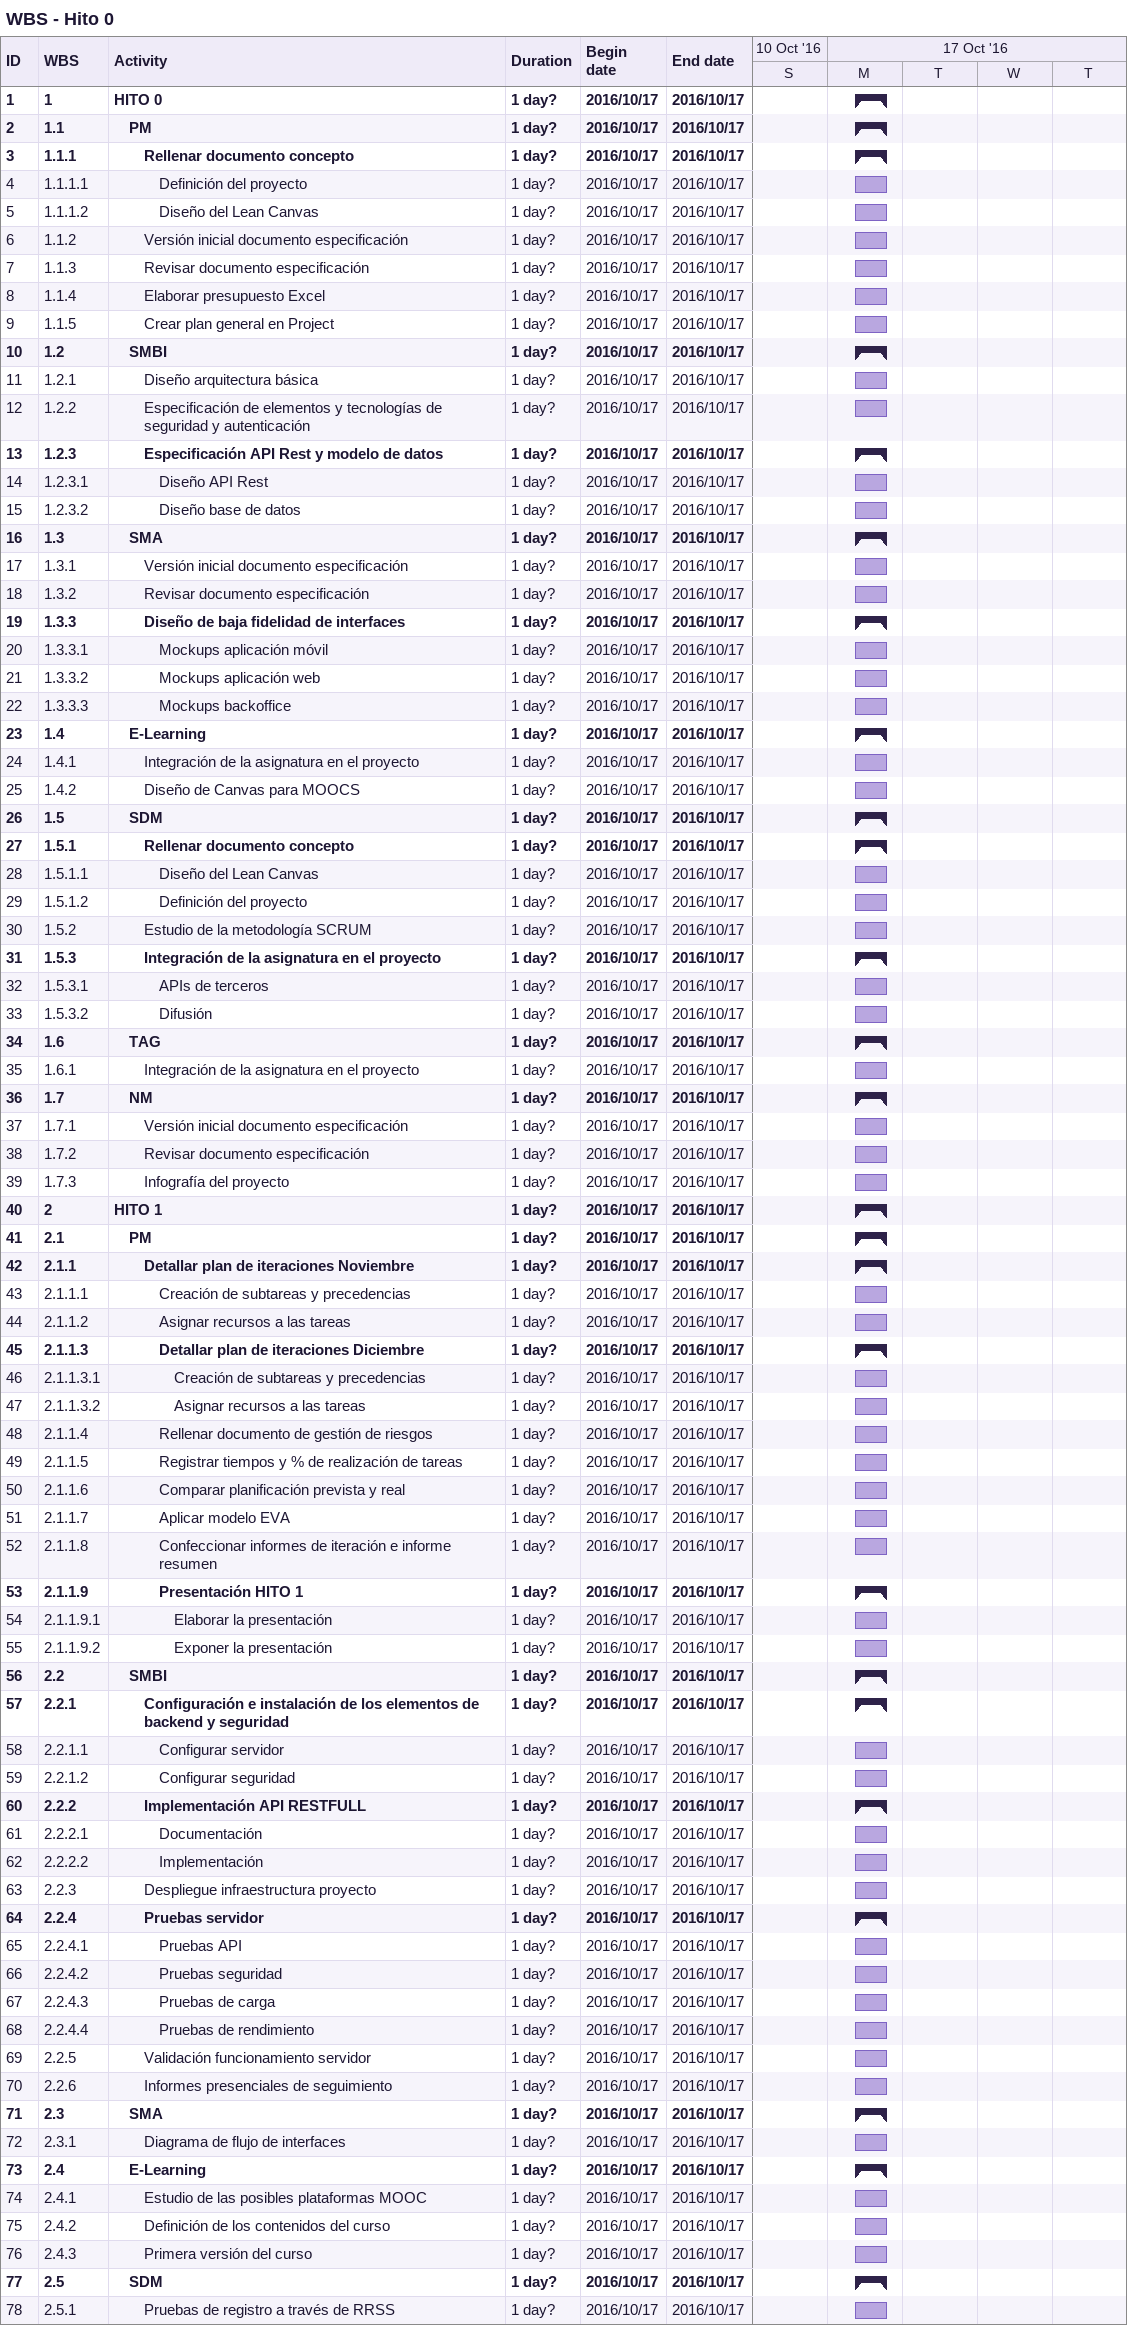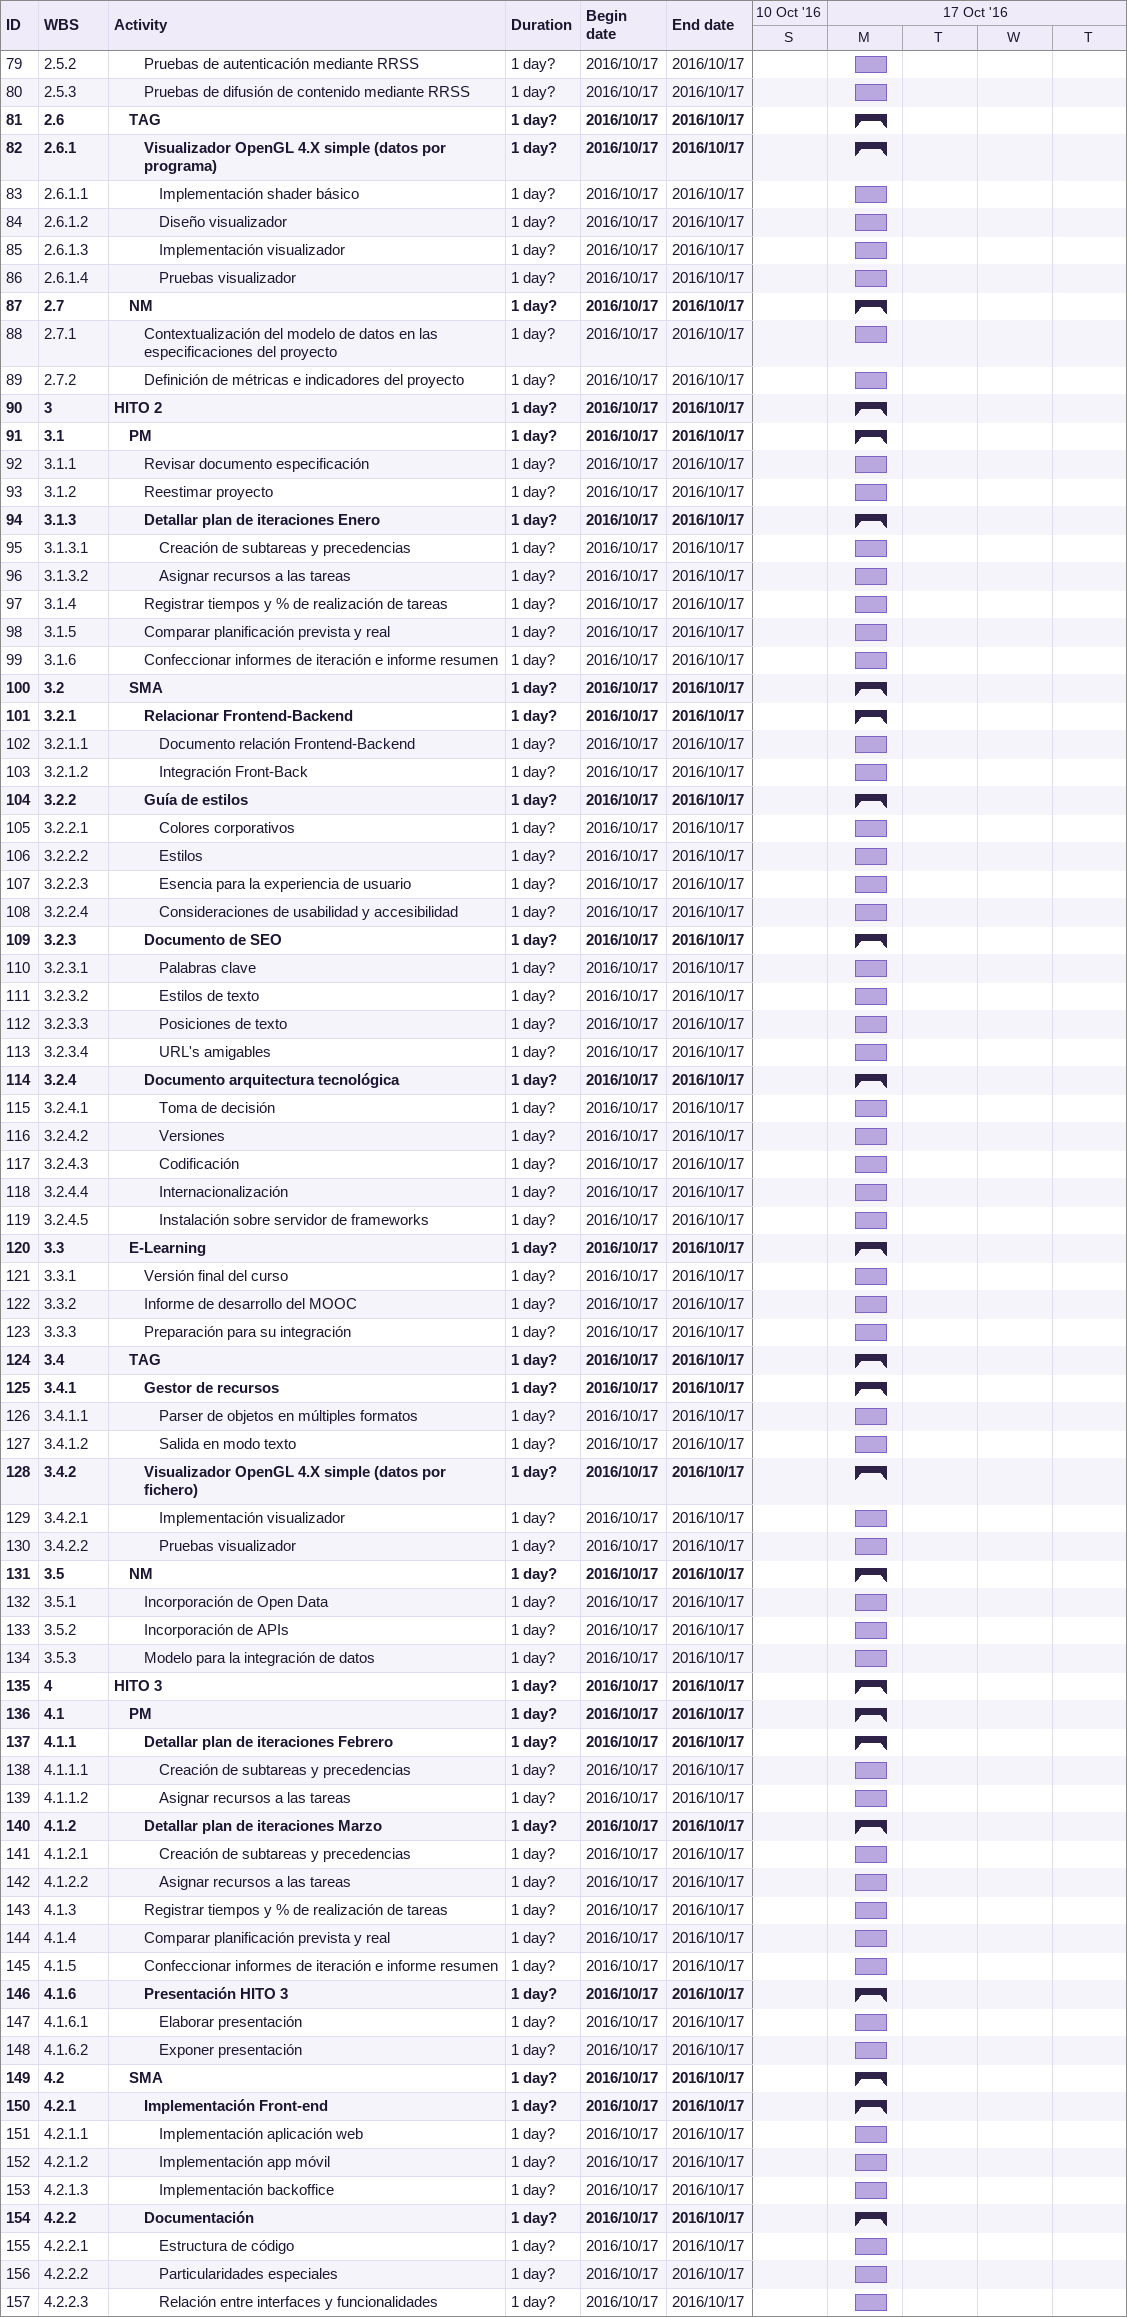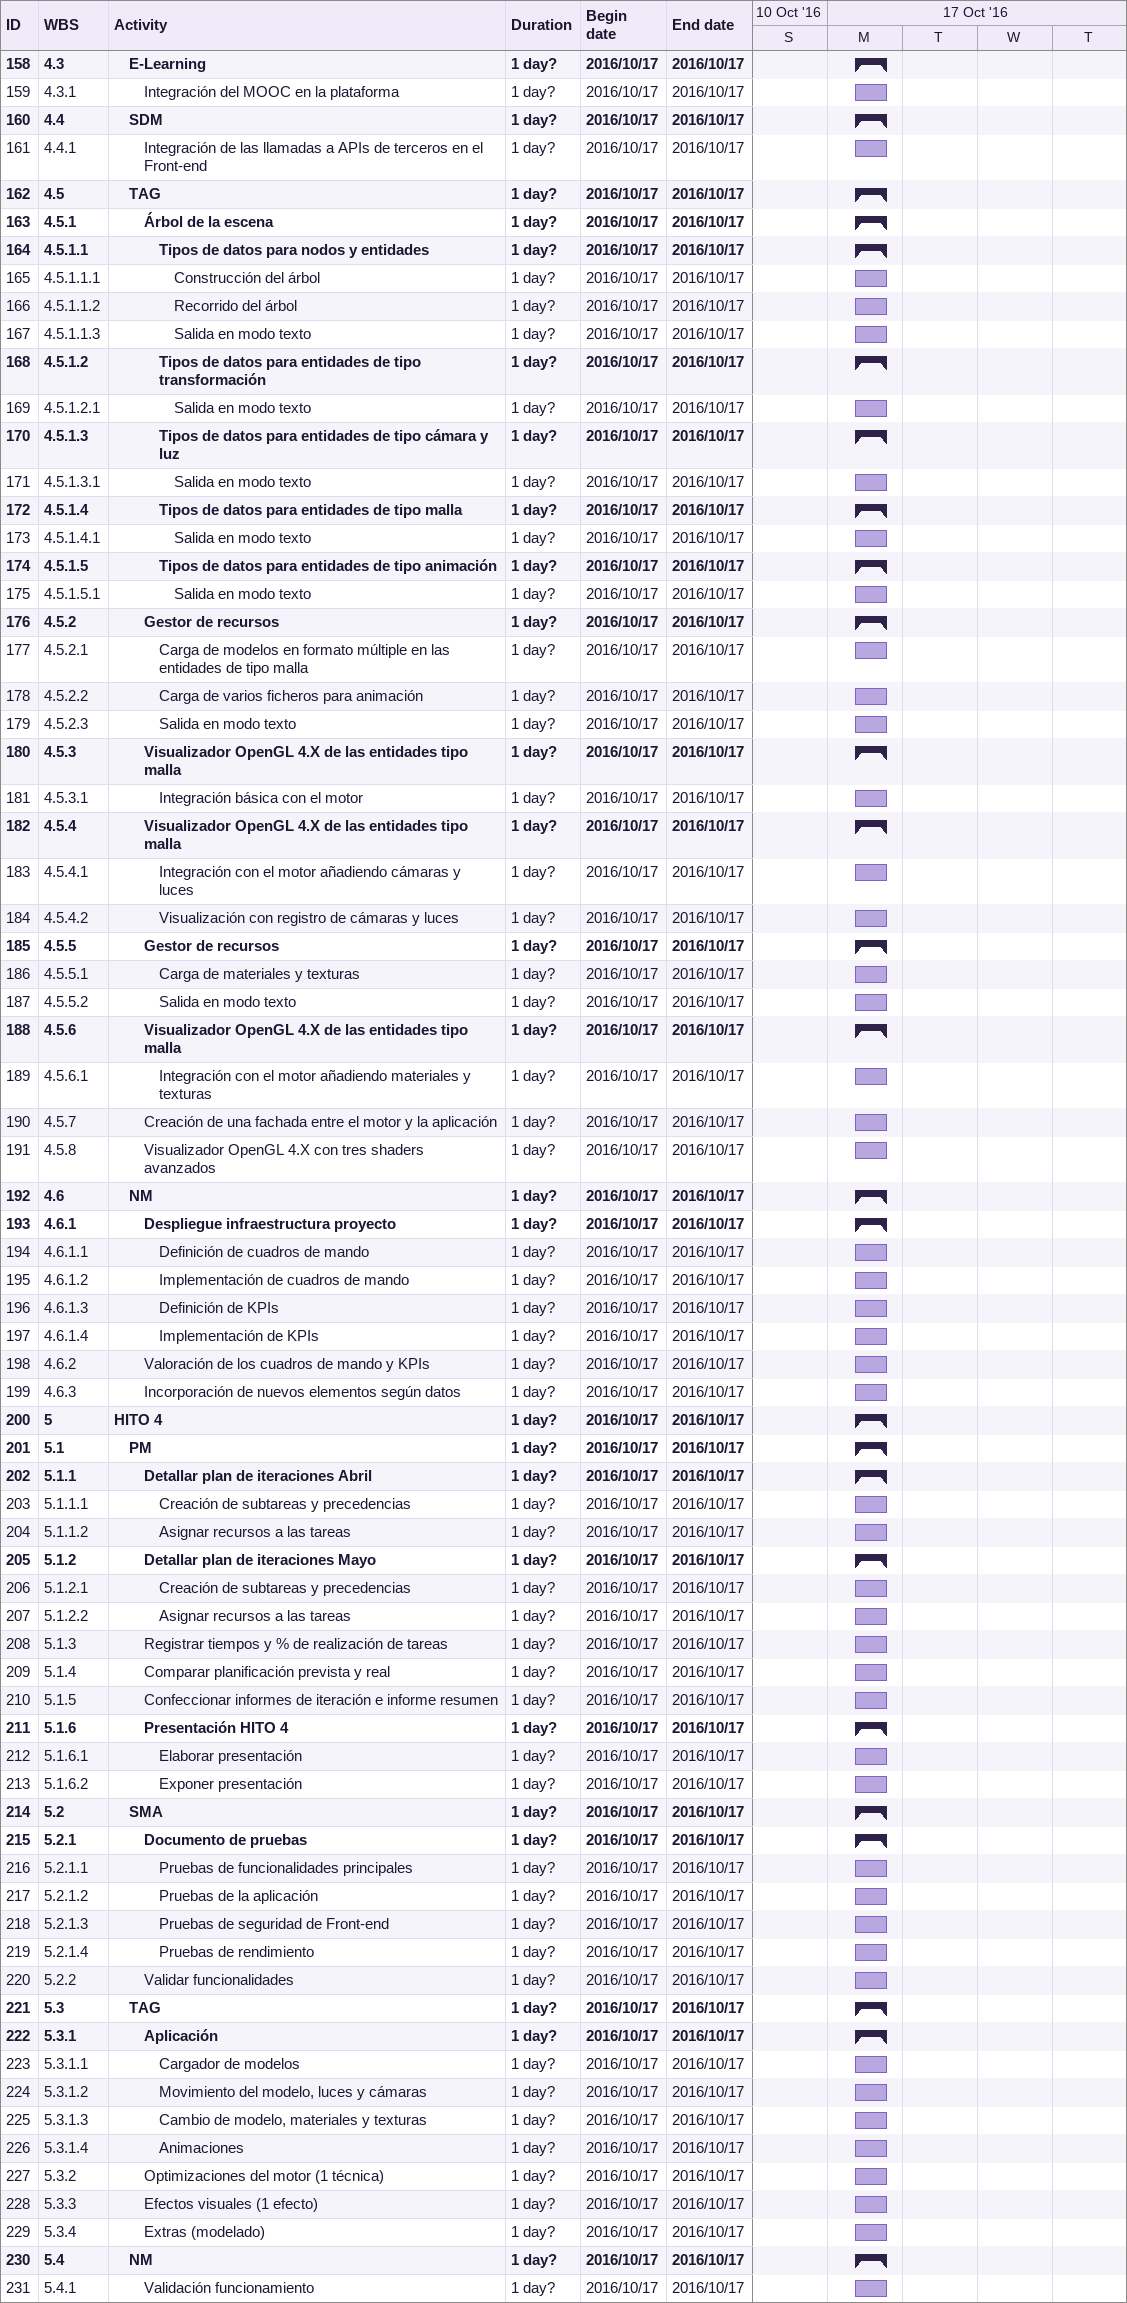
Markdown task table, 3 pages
WBS - Hito 0

| ID | WBS | Task | Duration | Start | Finish |
|---|---|---|---|---|---|
| 1 | 1 | **HITO 0** | 1d? | 2016-10-17 | 2016-10-17 |
| 2 | 1.1 | **PM** | 1d? | 2016-10-17 | 2016-10-17 |
| 3 | 1.1.1 | **Rellenar documento concepto** | 1d? | 2016-10-17 | 2016-10-17 |
| 4 | 1.1.1.1 | Definición del proyecto | 1d? | 2016-10-17 | 2016-10-17 |
| 5 | 1.1.1.2 | Diseño del Lean Canvas | 1d? | 2016-10-17 | 2016-10-17 |
| 6 | 1.1.2 | Versión inicial documento especificación | 1d? | 2016-10-17 | 2016-10-17 |
| 7 | 1.1.3 | Revisar documento especificación | 1d? | 2016-10-17 | 2016-10-17 |
| 8 | 1.1.4 | Elaborar presupuesto Excel | 1d? | 2016-10-17 | 2016-10-17 |
| 9 | 1.1.5 | Crear plan general en Project | 1d? | 2016-10-17 | 2016-10-17 |
| 10 | 1.2 | **SMBI** | 1d? | 2016-10-17 | 2016-10-17 |
| 11 | 1.2.1 | Diseño arquitectura básica | 1d? | 2016-10-17 | 2016-10-17 |
| 12 | 1.2.2 | Especificación de elementos y tecnologías de seguridad y autenticación | 1d? | 2016-10-17 | 2016-10-17 |
| 13 | 1.2.3 | **Especificación API Rest y modelo de datos** | 1d? | 2016-10-17 | 2016-10-17 |
| 14 | 1.2.3.1 | Diseño API Rest | 1d? | 2016-10-17 | 2016-10-17 |
| 15 | 1.2.3.2 | Diseño base de datos | 1d? | 2016-10-17 | 2016-10-17 |
| 16 | 1.3 | **SMA** | 1d? | 2016-10-17 | 2016-10-17 |
| 17 | 1.3.1 | Versión inicial documento especificación | 1d? | 2016-10-17 | 2016-10-17 |
| 18 | 1.3.2 | Revisar documento especificación | 1d? | 2016-10-17 | 2016-10-17 |
| 19 | 1.3.3 | **Diseño de baja fidelidad de interfaces** | 1d? | 2016-10-17 | 2016-10-17 |
| 20 | 1.3.3.1 | Mockups aplicación móvil | 1d? | 2016-10-17 | 2016-10-17 |
| 21 | 1.3.3.2 | Mockups aplicación web | 1d? | 2016-10-17 | 2016-10-17 |
| 22 | 1.3.3.3 | Mockups backoffice | 1d? | 2016-10-17 | 2016-10-17 |
| 23 | 1.4 | **E-Learning** | 1d? | 2016-10-17 | 2016-10-17 |
| 24 | 1.4.1 | Integración de la asignatura en el proyecto | 1d? | 2016-10-17 | 2016-10-17 |
| 25 | 1.4.2 | Diseño de Canvas para MOOCS | 1d? | 2016-10-17 | 2016-10-17 |
| 26 | 1.5 | **SDM** | 1d? | 2016-10-17 | 2016-10-17 |
| 27 | 1.5.1 | **Rellenar documento concepto** | 1d? | 2016-10-17 | 2016-10-17 |
| 28 | 1.5.1.1 | Diseño del Lean Canvas | 1d? | 2016-10-17 | 2016-10-17 |
| 29 | 1.5.1.2 | Definición del proyecto | 1d? | 2016-10-17 | 2016-10-17 |
| 30 | 1.5.2 | Estudio de la metodología SCRUM | 1d? | 2016-10-17 | 2016-10-17 |
| 31 | 1.5.3 | **Integración de la asignatura en el proyecto** | 1d? | 2016-10-17 | 2016-10-17 |
| 32 | 1.5.3.1 | APIs de terceros | 1d? | 2016-10-17 | 2016-10-17 |
| 33 | 1.5.3.2 | Difusión | 1d? | 2016-10-17 | 2016-10-17 |
| 34 | 1.6 | **TAG** | 1d? | 2016-10-17 | 2016-10-17 |
| 35 | 1.6.1 | Integración de la asignatura en el proyecto | 1d? | 2016-10-17 | 2016-10-17 |
| 36 | 1.7 | **NM** | 1d? | 2016-10-17 | 2016-10-17 |
| 37 | 1.7.1 | Versión inicial documento especificación | 1d? | 2016-10-17 | 2016-10-17 |
| 38 | 1.7.2 | Revisar documento especificación | 1d? | 2016-10-17 | 2016-10-17 |
| 39 | 1.7.3 | Infografía del proyecto | 1d? | 2016-10-17 | 2016-10-17 |
| 40 | 2 | **HITO 1** | 1d? | 2016-10-17 | 2016-10-17 |
| 41 | 2.1 | **PM** | 1d? | 2016-10-17 | 2016-10-17 |
| 42 | 2.1.1 | **Detallar plan de iteraciones Noviembre** | 1d? | 2016-10-17 | 2016-10-17 |
| 43 | 2.1.1.1 | Creación de subtareas y precedencias | 1d? | 2016-10-17 | 2016-10-17 |
| 44 | 2.1.1.2 | Asignar recursos a las tareas | 1d? | 2016-10-17 | 2016-10-17 |
| 45 | 2.1.1.3 | **Detallar plan de iteraciones Diciembre** | 1d? | 2016-10-17 | 2016-10-17 |
| 46 | 2.1.1.3.1 | Creación de subtareas y precedencias | 1d? | 2016-10-17 | 2016-10-17 |
| 47 | 2.1.1.3.2 | Asignar recursos a las tareas | 1d? | 2016-10-17 | 2016-10-17 |
| 48 | 2.1.1.4 | Rellenar documento de gestión de riesgos | 1d? | 2016-10-17 | 2016-10-17 |
| 49 | 2.1.1.5 | Registrar tiempos y % de realización de tareas | 1d? | 2016-10-17 | 2016-10-17 |
| 50 | 2.1.1.6 | Comparar planificación prevista y real | 1d? | 2016-10-17 | 2016-10-17 |
| 51 | 2.1.1.7 | Aplicar modelo EVA | 1d? | 2016-10-17 | 2016-10-17 |
| 52 | 2.1.1.8 | Confeccionar informes de iteración e informe resumen | 1d? | 2016-10-17 | 2016-10-17 |
| 53 | 2.1.1.9 | **Presentación HITO 1** | 1d? | 2016-10-17 | 2016-10-17 |
| 54 | 2.1.1.9.1 | Elaborar la presentación | 1d? | 2016-10-17 | 2016-10-17 |
| 55 | 2.1.1.9.2 | Exponer la presentación | 1d? | 2016-10-17 | 2016-10-17 |
| 56 | 2.2 | **SMBI** | 1d? | 2016-10-17 | 2016-10-17 |
| 57 | 2.2.1 | **Configuración e instalación de los elementos de backend y seguridad** | 1d? | 2016-10-17 | 2016-10-17 |
| 58 | 2.2.1.1 | Configurar servidor | 1d? | 2016-10-17 | 2016-10-17 |
| 59 | 2.2.1.2 | Configurar seguridad | 1d? | 2016-10-17 | 2016-10-17 |
| 60 | 2.2.2 | **Implementación API RESTFULL** | 1d? | 2016-10-17 | 2016-10-17 |
| 61 | 2.2.2.1 | Documentación | 1d? | 2016-10-17 | 2016-10-17 |
| 62 | 2.2.2.2 | Implementación | 1d? | 2016-10-17 | 2016-10-17 |
| 63 | 2.2.3 | Despliegue infraestructura proyecto | 1d? | 2016-10-17 | 2016-10-17 |
| 64 | 2.2.4 | **Pruebas servidor** | 1d? | 2016-10-17 | 2016-10-17 |
| 65 | 2.2.4.1 | Pruebas API | 1d? | 2016-10-17 | 2016-10-17 |
| 66 | 2.2.4.2 | Pruebas seguridad | 1d? | 2016-10-17 | 2016-10-17 |
| 67 | 2.2.4.3 | Pruebas de carga | 1d? | 2016-10-17 | 2016-10-17 |
| 68 | 2.2.4.4 | Pruebas de rendimiento | 1d? | 2016-10-17 | 2016-10-17 |
| 69 | 2.2.5 | Validación funcionamiento servidor | 1d? | 2016-10-17 | 2016-10-17 |
| 70 | 2.2.6 | Informes presenciales de seguimiento | 1d? | 2016-10-17 | 2016-10-17 |
| 71 | 2.3 | **SMA** | 1d? | 2016-10-17 | 2016-10-17 |
| 72 | 2.3.1 | Diagrama de flujo de interfaces | 1d? | 2016-10-17 | 2016-10-17 |
| 73 | 2.4 | **E-Learning** | 1d? | 2016-10-17 | 2016-10-17 |
| 74 | 2.4.1 | Estudio de las posibles plataformas MOOC | 1d? | 2016-10-17 | 2016-10-17 |
| 75 | 2.4.2 | Definición de los contenidos del curso | 1d? | 2016-10-17 | 2016-10-17 |
| 76 | 2.4.3 | Primera versión del curso | 1d? | 2016-10-17 | 2016-10-17 |
| 77 | 2.5 | **SDM** | 1d? | 2016-10-17 | 2016-10-17 |
| 78 | 2.5.1 | Pruebas de registro a través de RRSS | 1d? | 2016-10-17 | 2016-10-17 |
| 79 | 2.5.2 | Pruebas de autenticación mediante RRSS | 1d? | 2016-10-17 | 2016-10-17 |
| 80 | 2.5.3 | Pruebas de difusión de contenido mediante RRSS | 1d? | 2016-10-17 | 2016-10-17 |
| 81 | 2.6 | **TAG** | 1d? | 2016-10-17 | 2016-10-17 |
| 82 | 2.6.1 | **Visualizador OpenGL 4.X simple (datos por programa)** | 1d? | 2016-10-17 | 2016-10-17 |
| 83 | 2.6.1.1 | Implementación shader básico | 1d? | 2016-10-17 | 2016-10-17 |
| 84 | 2.6.1.2 | Diseño visualizador | 1d? | 2016-10-17 | 2016-10-17 |
| 85 | 2.6.1.3 | Implementación visualizador | 1d? | 2016-10-17 | 2016-10-17 |
| 86 | 2.6.1.4 | Pruebas visualizador | 1d? | 2016-10-17 | 2016-10-17 |
| 87 | 2.7 | **NM** | 1d? | 2016-10-17 | 2016-10-17 |
| 88 | 2.7.1 | Contextualización del modelo de datos en las especificaciones del proyecto | 1d? | 2016-10-17 | 2016-10-17 |
| 89 | 2.7.2 | Definición de métricas e indicadores del proyecto | 1d? | 2016-10-17 | 2016-10-17 |
| 90 | 3 | **HITO 2** | 1d? | 2016-10-17 | 2016-10-17 |
| 91 | 3.1 | **PM** | 1d? | 2016-10-17 | 2016-10-17 |
| 92 | 3.1.1 | Revisar documento especificación | 1d? | 2016-10-17 | 2016-10-17 |
| 93 | 3.1.2 | Reestimar proyecto | 1d? | 2016-10-17 | 2016-10-17 |
| 94 | 3.1.3 | **Detallar plan de iteraciones Enero** | 1d? | 2016-10-17 | 2016-10-17 |
| 95 | 3.1.3.1 | Creación de subtareas y precedencias | 1d? | 2016-10-17 | 2016-10-17 |
| 96 | 3.1.3.2 | Asignar recursos a las tareas | 1d? | 2016-10-17 | 2016-10-17 |
| 97 | 3.1.4 | Registrar tiempos y % de realización de tareas | 1d? | 2016-10-17 | 2016-10-17 |
| 98 | 3.1.5 | Comparar planificación prevista y real | 1d? | 2016-10-17 | 2016-10-17 |
| 99 | 3.1.6 | Confeccionar informes de iteración e informe resumen | 1d? | 2016-10-17 | 2016-10-17 |
| 100 | 3.2 | **SMA** | 1d? | 2016-10-17 | 2016-10-17 |
| 101 | 3.2.1 | **Relacionar Frontend-Backend** | 1d? | 2016-10-17 | 2016-10-17 |
| 102 | 3.2.1.1 | Documento relación Frontend-Backend | 1d? | 2016-10-17 | 2016-10-17 |
| 103 | 3.2.1.2 | Integración Front-Back | 1d? | 2016-10-17 | 2016-10-17 |
| 104 | 3.2.2 | **Guía de estilos** | 1d? | 2016-10-17 | 2016-10-17 |
| 105 | 3.2.2.1 | Colores corporativos | 1d? | 2016-10-17 | 2016-10-17 |
| 106 | 3.2.2.2 | Estilos | 1d? | 2016-10-17 | 2016-10-17 |
| 107 | 3.2.2.3 | Esencia para la experiencia de usuario | 1d? | 2016-10-17 | 2016-10-17 |
| 108 | 3.2.2.4 | Consideraciones de usabilidad y accesibilidad | 1d? | 2016-10-17 | 2016-10-17 |
| 109 | 3.2.3 | **Documento de SEO** | 1d? | 2016-10-17 | 2016-10-17 |
| 110 | 3.2.3.1 | Palabras clave | 1d? | 2016-10-17 | 2016-10-17 |
| 111 | 3.2.3.2 | Estilos de texto | 1d? | 2016-10-17 | 2016-10-17 |
| 112 | 3.2.3.3 | Posiciones de texto | 1d? | 2016-10-17 | 2016-10-17 |
| 113 | 3.2.3.4 | URL's amigables | 1d? | 2016-10-17 | 2016-10-17 |
| 114 | 3.2.4 | **Documento arquitectura tecnológica** | 1d? | 2016-10-17 | 2016-10-17 |
| 115 | 3.2.4.1 | Toma de decisión | 1d? | 2016-10-17 | 2016-10-17 |
| 116 | 3.2.4.2 | Versiones | 1d? | 2016-10-17 | 2016-10-17 |
| 117 | 3.2.4.3 | Codificación | 1d? | 2016-10-17 | 2016-10-17 |
| 118 | 3.2.4.4 | Internacionalización | 1d? | 2016-10-17 | 2016-10-17 |
| 119 | 3.2.4.5 | Instalación sobre servidor de frameworks | 1d? | 2016-10-17 | 2016-10-17 |
| 120 | 3.3 | **E-Learning** | 1d? | 2016-10-17 | 2016-10-17 |
| 121 | 3.3.1 | Versión final del curso | 1d? | 2016-10-17 | 2016-10-17 |
| 122 | 3.3.2 | Informe de desarrollo del MOOC | 1d? | 2016-10-17 | 2016-10-17 |
| 123 | 3.3.3 | Preparación para su integración | 1d? | 2016-10-17 | 2016-10-17 |
| 124 | 3.4 | **TAG** | 1d? | 2016-10-17 | 2016-10-17 |
| 125 | 3.4.1 | **Gestor de recursos** | 1d? | 2016-10-17 | 2016-10-17 |
| 126 | 3.4.1.1 | Parser de objetos en múltiples formatos | 1d? | 2016-10-17 | 2016-10-17 |
| 127 | 3.4.1.2 | Salida en modo texto | 1d? | 2016-10-17 | 2016-10-17 |
| 128 | 3.4.2 | **Visualizador OpenGL 4.X simple (datos por fichero)** | 1d? | 2016-10-17 | 2016-10-17 |
| 129 | 3.4.2.1 | Implementación visualizador | 1d? | 2016-10-17 | 2016-10-17 |
| 130 | 3.4.2.2 | Pruebas visualizador | 1d? | 2016-10-17 | 2016-10-17 |
| 131 | 3.5 | **NM** | 1d? | 2016-10-17 | 2016-10-17 |
| 132 | 3.5.1 | Incorporación de Open Data | 1d? | 2016-10-17 | 2016-10-17 |
| 133 | 3.5.2 | Incorporación de APIs | 1d? | 2016-10-17 | 2016-10-17 |
| 134 | 3.5.3 | Modelo para la integración de datos | 1d? | 2016-10-17 | 2016-10-17 |
| 135 | 4 | **HITO 3** | 1d? | 2016-10-17 | 2016-10-17 |
| 136 | 4.1 | **PM** | 1d? | 2016-10-17 | 2016-10-17 |
| 137 | 4.1.1 | **Detallar plan de iteraciones Febrero** | 1d? | 2016-10-17 | 2016-10-17 |
| 138 | 4.1.1.1 | Creación de subtareas y precedencias | 1d? | 2016-10-17 | 2016-10-17 |
| 139 | 4.1.1.2 | Asignar recursos a las tareas | 1d? | 2016-10-17 | 2016-10-17 |
| 140 | 4.1.2 | **Detallar plan de iteraciones Marzo** | 1d? | 2016-10-17 | 2016-10-17 |
| 141 | 4.1.2.1 | Creación de subtareas y precedencias | 1d? | 2016-10-17 | 2016-10-17 |
| 142 | 4.1.2.2 | Asignar recursos a las tareas | 1d? | 2016-10-17 | 2016-10-17 |
| 143 | 4.1.3 | Registrar tiempos y % de realización de tareas | 1d? | 2016-10-17 | 2016-10-17 |
| 144 | 4.1.4 | Comparar planificación prevista y real | 1d? | 2016-10-17 | 2016-10-17 |
| 145 | 4.1.5 | Confeccionar informes de iteración e informe resumen | 1d? | 2016-10-17 | 2016-10-17 |
| 146 | 4.1.6 | **Presentación HITO 3** | 1d? | 2016-10-17 | 2016-10-17 |
| 147 | 4.1.6.1 | Elaborar presentación | 1d? | 2016-10-17 | 2016-10-17 |
| 148 | 4.1.6.2 | Exponer presentación | 1d? | 2016-10-17 | 2016-10-17 |
| 149 | 4.2 | **SMA** | 1d? | 2016-10-17 | 2016-10-17 |
| 150 | 4.2.1 | **Implementación Front-end** | 1d? | 2016-10-17 | 2016-10-17 |
| 151 | 4.2.1.1 | Implementación aplicación web | 1d? | 2016-10-17 | 2016-10-17 |
| 152 | 4.2.1.2 | Implementación app móvil | 1d? | 2016-10-17 | 2016-10-17 |
| 153 | 4.2.1.3 | Implementación backoffice | 1d? | 2016-10-17 | 2016-10-17 |
| 154 | 4.2.2 | **Documentación** | 1d? | 2016-10-17 | 2016-10-17 |
| 155 | 4.2.2.1 | Estructura de código | 1d? | 2016-10-17 | 2016-10-17 |
| 156 | 4.2.2.2 | Particularidades especiales | 1d? | 2016-10-17 | 2016-10-17 |
| 157 | 4.2.2.3 | Relación entre interfaces y funcionalidades | 1d? | 2016-10-17 | 2016-10-17 |
| 158 | 4.3 | **E-Learning** | 1d? | 2016-10-17 | 2016-10-17 |
| 159 | 4.3.1 | Integración del MOOC en la plataforma | 1d? | 2016-10-17 | 2016-10-17 |
| 160 | 4.4 | **SDM** | 1d? | 2016-10-17 | 2016-10-17 |
| 161 | 4.4.1 | Integración de las llamadas a APIs de terceros en el Front-end | 1d? | 2016-10-17 | 2016-10-17 |
| 162 | 4.5 | **TAG** | 1d? | 2016-10-17 | 2016-10-17 |
| 163 | 4.5.1 | **Árbol de la escena** | 1d? | 2016-10-17 | 2016-10-17 |
| 164 | 4.5.1.1 | **Tipos de datos para nodos y entidades** | 1d? | 2016-10-17 | 2016-10-17 |
| 165 | 4.5.1.1.1 | Construcción del árbol | 1d? | 2016-10-17 | 2016-10-17 |
| 166 | 4.5.1.1.2 | Recorrido del árbol | 1d? | 2016-10-17 | 2016-10-17 |
| 167 | 4.5.1.1.3 | Salida en modo texto | 1d? | 2016-10-17 | 2016-10-17 |
| 168 | 4.5.1.2 | **Tipos de datos para entidades de tipo transformación** | 1d? | 2016-10-17 | 2016-10-17 |
| 169 | 4.5.1.2.1 | Salida en modo texto | 1d? | 2016-10-17 | 2016-10-17 |
| 170 | 4.5.1.3 | **Tipos de datos para entidades de tipo cámara y luz** | 1d? | 2016-10-17 | 2016-10-17 |
| 171 | 4.5.1.3.1 | Salida en modo texto | 1d? | 2016-10-17 | 2016-10-17 |
| 172 | 4.5.1.4 | **Tipos de datos para entidades de tipo malla** | 1d? | 2016-10-17 | 2016-10-17 |
| 173 | 4.5.1.4.1 | Salida en modo texto | 1d? | 2016-10-17 | 2016-10-17 |
| 174 | 4.5.1.5 | **Tipos de datos para entidades de tipo animación** | 1d? | 2016-10-17 | 2016-10-17 |
| 175 | 4.5.1.5.1 | Salida en modo texto | 1d? | 2016-10-17 | 2016-10-17 |
| 176 | 4.5.2 | **Gestor de recursos** | 1d? | 2016-10-17 | 2016-10-17 |
| 177 | 4.5.2.1 | Carga de modelos en formato múltiple en las entidades de tipo malla | 1d? | 2016-10-17 | 2016-10-17 |
| 178 | 4.5.2.2 | Carga de varios ficheros para animación | 1d? | 2016-10-17 | 2016-10-17 |
| 179 | 4.5.2.3 | Salida en modo texto | 1d? | 2016-10-17 | 2016-10-17 |
| 180 | 4.5.3 | **Visualizador OpenGL 4.X de las entidades tipo malla** | 1d? | 2016-10-17 | 2016-10-17 |
| 181 | 4.5.3.1 | Integración básica con el motor | 1d? | 2016-10-17 | 2016-10-17 |
| 182 | 4.5.4 | **Visualizador OpenGL 4.X de las entidades tipo malla** | 1d? | 2016-10-17 | 2016-10-17 |
| 183 | 4.5.4.1 | Integración con el motor añadiendo cámaras y luces | 1d? | 2016-10-17 | 2016-10-17 |
| 184 | 4.5.4.2 | Visualización con registro de cámaras y luces | 1d? | 2016-10-17 | 2016-10-17 |
| 185 | 4.5.5 | **Gestor de recursos** | 1d? | 2016-10-17 | 2016-10-17 |
| 186 | 4.5.5.1 | Carga de materiales y texturas | 1d? | 2016-10-17 | 2016-10-17 |
| 187 | 4.5.5.2 | Salida en modo texto | 1d? | 2016-10-17 | 2016-10-17 |
| 188 | 4.5.6 | **Visualizador OpenGL 4.X de las entidades tipo malla** | 1d? | 2016-10-17 | 2016-10-17 |
| 189 | 4.5.6.1 | Integración con el motor añadiendo materiales y texturas | 1d? | 2016-10-17 | 2016-10-17 |
| 190 | 4.5.7 | Creación de una fachada entre el motor y la aplicación | 1d? | 2016-10-17 | 2016-10-17 |
| 191 | 4.5.8 | Visualizador OpenGL 4.X con tres shaders avanzados | 1d? | 2016-10-17 | 2016-10-17 |
| 192 | 4.6 | **NM** | 1d? | 2016-10-17 | 2016-10-17 |
| 193 | 4.6.1 | **Despliegue infraestructura proyecto** | 1d? | 2016-10-17 | 2016-10-17 |
| 194 | 4.6.1.1 | Definición de cuadros de mando | 1d? | 2016-10-17 | 2016-10-17 |
| 195 | 4.6.1.2 | Implementación de cuadros de mando | 1d? | 2016-10-17 | 2016-10-17 |
| 196 | 4.6.1.3 | Definición de KPIs | 1d? | 2016-10-17 | 2016-10-17 |
| 197 | 4.6.1.4 | Implementación de KPIs | 1d? | 2016-10-17 | 2016-10-17 |
| 198 | 4.6.2 | Valoración de los cuadros de mando y KPIs | 1d? | 2016-10-17 | 2016-10-17 |
| 199 | 4.6.3 | Incorporación de nuevos elementos según datos | 1d? | 2016-10-17 | 2016-10-17 |
| 200 | 5 | **HITO 4** | 1d? | 2016-10-17 | 2016-10-17 |
| 201 | 5.1 | **PM** | 1d? | 2016-10-17 | 2016-10-17 |
| 202 | 5.1.1 | **Detallar plan de iteraciones Abril** | 1d? | 2016-10-17 | 2016-10-17 |
| 203 | 5.1.1.1 | Creación de subtareas y precedencias | 1d? | 2016-10-17 | 2016-10-17 |
| 204 | 5.1.1.2 | Asignar recursos a las tareas | 1d? | 2016-10-17 | 2016-10-17 |
| 205 | 5.1.2 | **Detallar plan de iteraciones Mayo** | 1d? | 2016-10-17 | 2016-10-17 |
| 206 | 5.1.2.1 | Creación de subtareas y precedencias | 1d? | 2016-10-17 | 2016-10-17 |
| 207 | 5.1.2.2 | Asignar recursos a las tareas | 1d? | 2016-10-17 | 2016-10-17 |
| 208 | 5.1.3 | Registrar tiempos y % de realización de tareas | 1d? | 2016-10-17 | 2016-10-17 |
| 209 | 5.1.4 | Comparar planificación prevista y real | 1d? | 2016-10-17 | 2016-10-17 |
| 210 | 5.1.5 | Confeccionar informes de iteración e informe resumen | 1d? | 2016-10-17 | 2016-10-17 |
| 211 | 5.1.6 | **Presentación HITO 4** | 1d? | 2016-10-17 | 2016-10-17 |
| 212 | 5.1.6.1 | Elaborar presentación | 1d? | 2016-10-17 | 2016-10-17 |
| 213 | 5.1.6.2 | Exponer presentación | 1d? | 2016-10-17 | 2016-10-17 |
| 214 | 5.2 | **SMA** | 1d? | 2016-10-17 | 2016-10-17 |
| 215 | 5.2.1 | **Documento de pruebas** | 1d? | 2016-10-17 | 2016-10-17 |
| 216 | 5.2.1.1 | Pruebas de funcionalidades principales | 1d? | 2016-10-17 | 2016-10-17 |
| 217 | 5.2.1.2 | Pruebas de la aplicación | 1d? | 2016-10-17 | 2016-10-17 |
| 218 | 5.2.1.3 | Pruebas de seguridad de Front-end | 1d? | 2016-10-17 | 2016-10-17 |
| 219 | 5.2.1.4 | Pruebas de rendimiento | 1d? | 2016-10-17 | 2016-10-17 |
| 220 | 5.2.2 | Validar funcionalidades | 1d? | 2016-10-17 | 2016-10-17 |
| 221 | 5.3 | **TAG** | 1d? | 2016-10-17 | 2016-10-17 |
| 222 | 5.3.1 | **Aplicación** | 1d? | 2016-10-17 | 2016-10-17 |
| 223 | 5.3.1.1 | Cargador de modelos | 1d? | 2016-10-17 | 2016-10-17 |
| 224 | 5.3.1.2 | Movimiento del modelo, luces y cámaras | 1d? | 2016-10-17 | 2016-10-17 |
| 225 | 5.3.1.3 | Cambio de modelo, materiales y texturas | 1d? | 2016-10-17 | 2016-10-17 |
| 226 | 5.3.1.4 | Animaciones | 1d? | 2016-10-17 | 2016-10-17 |
| 227 | 5.3.2 | Optimizaciones del motor (1 técnica) | 1d? | 2016-10-17 | 2016-10-17 |
| 228 | 5.3.3 | Efectos visuales (1 efecto) | 1d? | 2016-10-17 | 2016-10-17 |
| 229 | 5.3.4 | Extras (modelado) | 1d? | 2016-10-17 | 2016-10-17 |
| 230 | 5.4 | **NM** | 1d? | 2016-10-17 | 2016-10-17 |
| 231 | 5.4.1 | Validación funcionamiento | 1d? | 2016-10-17 | 2016-10-17 |
